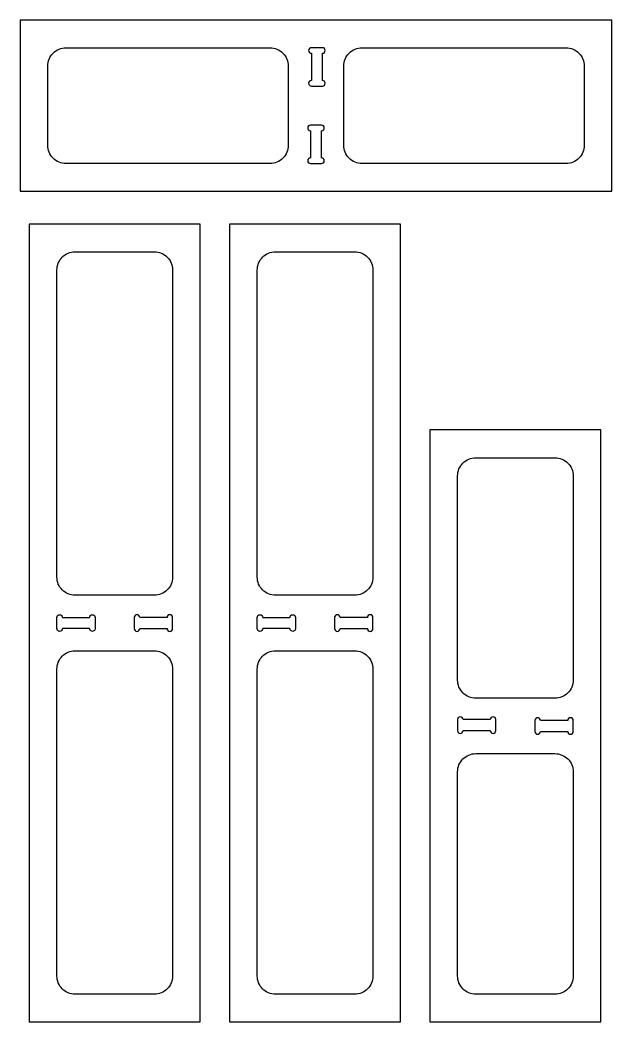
# Model space of a CAD drawing. Extents: x 1540 to 2190, y 50 to 1150.
import ezdxf

# ---------------------------------------------------------------- set-up
doc = ezdxf.new("R2010")
doc.units = 0

# ---------------------------------------------------------------- blocks, each defined once
blk = doc.blocks.new('SKETCH008')
at = {"layer": 'planche3', "color": 7}
blk.add_lwpolyline([(1550, 50), (1737.9, 50), (1737.9, 925.9), (1550, 925.9)], close=True, dxfattribs=at)
for points in [[(1580.5, 538.4), (1580.5, 875.5, -0.414214), (1600.5, 895.5), (1687.5, 895.5, -0.414214), (1707.5, 875.5), (1707.5, 538.4, -0.414214), (1687.5, 518.4), (1600.5, 518.4, -0.414214)], [(1586.5, 494), (1616.4, 494, -1), (1622.5, 494), (1622.5, 481.9, -1.000003), (1616.4, 481.9), (1586.5, 481.9, -1), (1580.4, 481.9), (1580.4, 494, -1)], [(1671.5, 494, 1), (1665.4, 494), (1665.4, 481.9, 1), (1671.5, 481.9), (1701.4, 481.9, 1), (1707.5, 481.9), (1707.5, 494, 1), (1701.4, 494)], [(1580.5, 100.5), (1580.5, 437.5, -0.414214), (1600.5, 457.5), (1687.5, 457.5, -0.414214), (1707.5, 437.5), (1707.5, 100.5, -0.414214), (1687.5, 80.5), (1600.5, 80.5, -0.414214)]]:
    blk.add_lwpolyline(points, format="xyb", close=True, dxfattribs=at)
blk = doc.blocks.new('SKETCH009')
at = {"layer": 'planche3', "color": 7}
blk.add_lwpolyline([(1770, 50), (1957.9, 50), (1957.9, 925.9), (1770, 925.9)], close=True, dxfattribs=at)
for points in [[(1800.5, 538.4), (1800.5, 875.5, -0.414214), (1820.5, 895.5), (1907.5, 895.5, -0.414214), (1927.5, 875.5), (1927.5, 538.4, -0.414214), (1907.5, 518.4), (1820.5, 518.4, -0.414214)], [(1806.5, 494), (1836.4, 494, -1), (1842.5, 494), (1842.5, 481.9, -1.000003), (1836.4, 481.9), (1806.5, 481.9, -1), (1800.4, 481.9), (1800.4, 494, -1)], [(1891.5, 494, 1), (1885.4, 494), (1885.4, 481.9, 1), (1891.5, 481.9), (1921.4, 481.9, 1), (1927.5, 481.9), (1927.5, 494, 1), (1921.4, 494)], [(1800.5, 100.5), (1800.5, 437.5, -0.414214), (1820.5, 457.5), (1907.5, 457.5, -0.414214), (1927.5, 437.5), (1927.5, 100.5, -0.414214), (1907.5, 80.5), (1820.5, 80.5, -0.414214)]]:
    blk.add_lwpolyline(points, format="xyb", close=True, dxfattribs=at)
blk = doc.blocks.new('SKETCH010')
at = {"layer": 'planche3', "color": 7}
blk.add_lwpolyline([(1990, 50), (2177.9, 50), (2177.9, 700), (1990, 700)], close=True, dxfattribs=at)
for points in [[(2020.5, 425.4), (2020.5, 649.5, -0.414214), (2040.5, 669.5), (2127.4, 669.5, -0.414214), (2147.4, 649.5), (2147.4, 425.4, -0.414214), (2127.4, 405.4), (2040.5, 405.4, -0.414214)], [(2062.5, 382, 1), (2056.4, 382), (2026.5, 382, 1), (2020.4, 382), (2020.4, 369.9, 1), (2026.5, 369.9), (2056.4, 369.9, 1), (2062.5, 369.9)], [(2111.5, 381, 1), (2105.4, 381), (2105.4, 368.9, 1), (2111.5, 368.9), (2141.4, 368.9, 1), (2147.5, 368.9), (2147.5, 381, 1), (2141.4, 381)], [(2040.5, 344.6), (2127.4, 344.6, -0.414214), (2147.4, 324.6), (2147.4, 100.5, -0.414214), (2127.4, 80.5), (2040.5, 80.5, -0.414214), (2020.5, 100.5), (2020.5, 324.6, -0.414214)]]:
    blk.add_lwpolyline(points, format="xyb", close=True, dxfattribs=at)
blk = doc.blocks.new('SKETCH011')
at = {"layer": 'planche3', "color": 7}
blk.add_lwpolyline([(1540, 1150), (1540, 962.1), (2190, 962.1), (2190, 1150)], close=True, dxfattribs=at)
for points in [[(1834.5, 1099.5), (1834.5, 1012.5, -0.414214), (1814.5, 992.5), (1590.5, 992.5, -0.414214), (1570.5, 1012.5), (1570.5, 1099.5, -0.414214), (1590.5, 1119.5), (1814.5, 1119.5, -0.414214)], [(1872, 1077.5, 1), (1872, 1083.6), (1872, 1113.5, 1), (1872, 1119.6), (1859.9, 1119.6, 1), (1859.9, 1113.5), (1859.9, 1083.6, 1), (1859.9, 1077.5)], [(1915.5, 1119.5), (2139.6, 1119.5, -0.414214), (2159.6, 1099.5), (2159.6, 1012.5, -0.414214), (2139.6, 992.5), (1915.5, 992.5, -0.414214), (1895.5, 1012.5), (1895.5, 1099.5, -0.414214)], [(1871, 1028.5, 1), (1871, 1034.6), (1858.9, 1034.6, 1), (1858.9, 1028.5), (1858.9, 998.6, 1), (1858.9, 992.5), (1871, 992.5, 1), (1871, 998.6)]]:
    blk.add_lwpolyline(points, format="xyb", close=True, dxfattribs=at)

msp = doc.modelspace()

# ---------------------------------------------------------------- block references
at = {"layer": 'planche3', "color": 7}
for name in ['SKETCH011', 'SKETCH008', 'SKETCH009', 'SKETCH010']:
    msp.add_blockref(name, (0, 0), dxfattribs=at)

doc.saveas('drawing.dxf')
